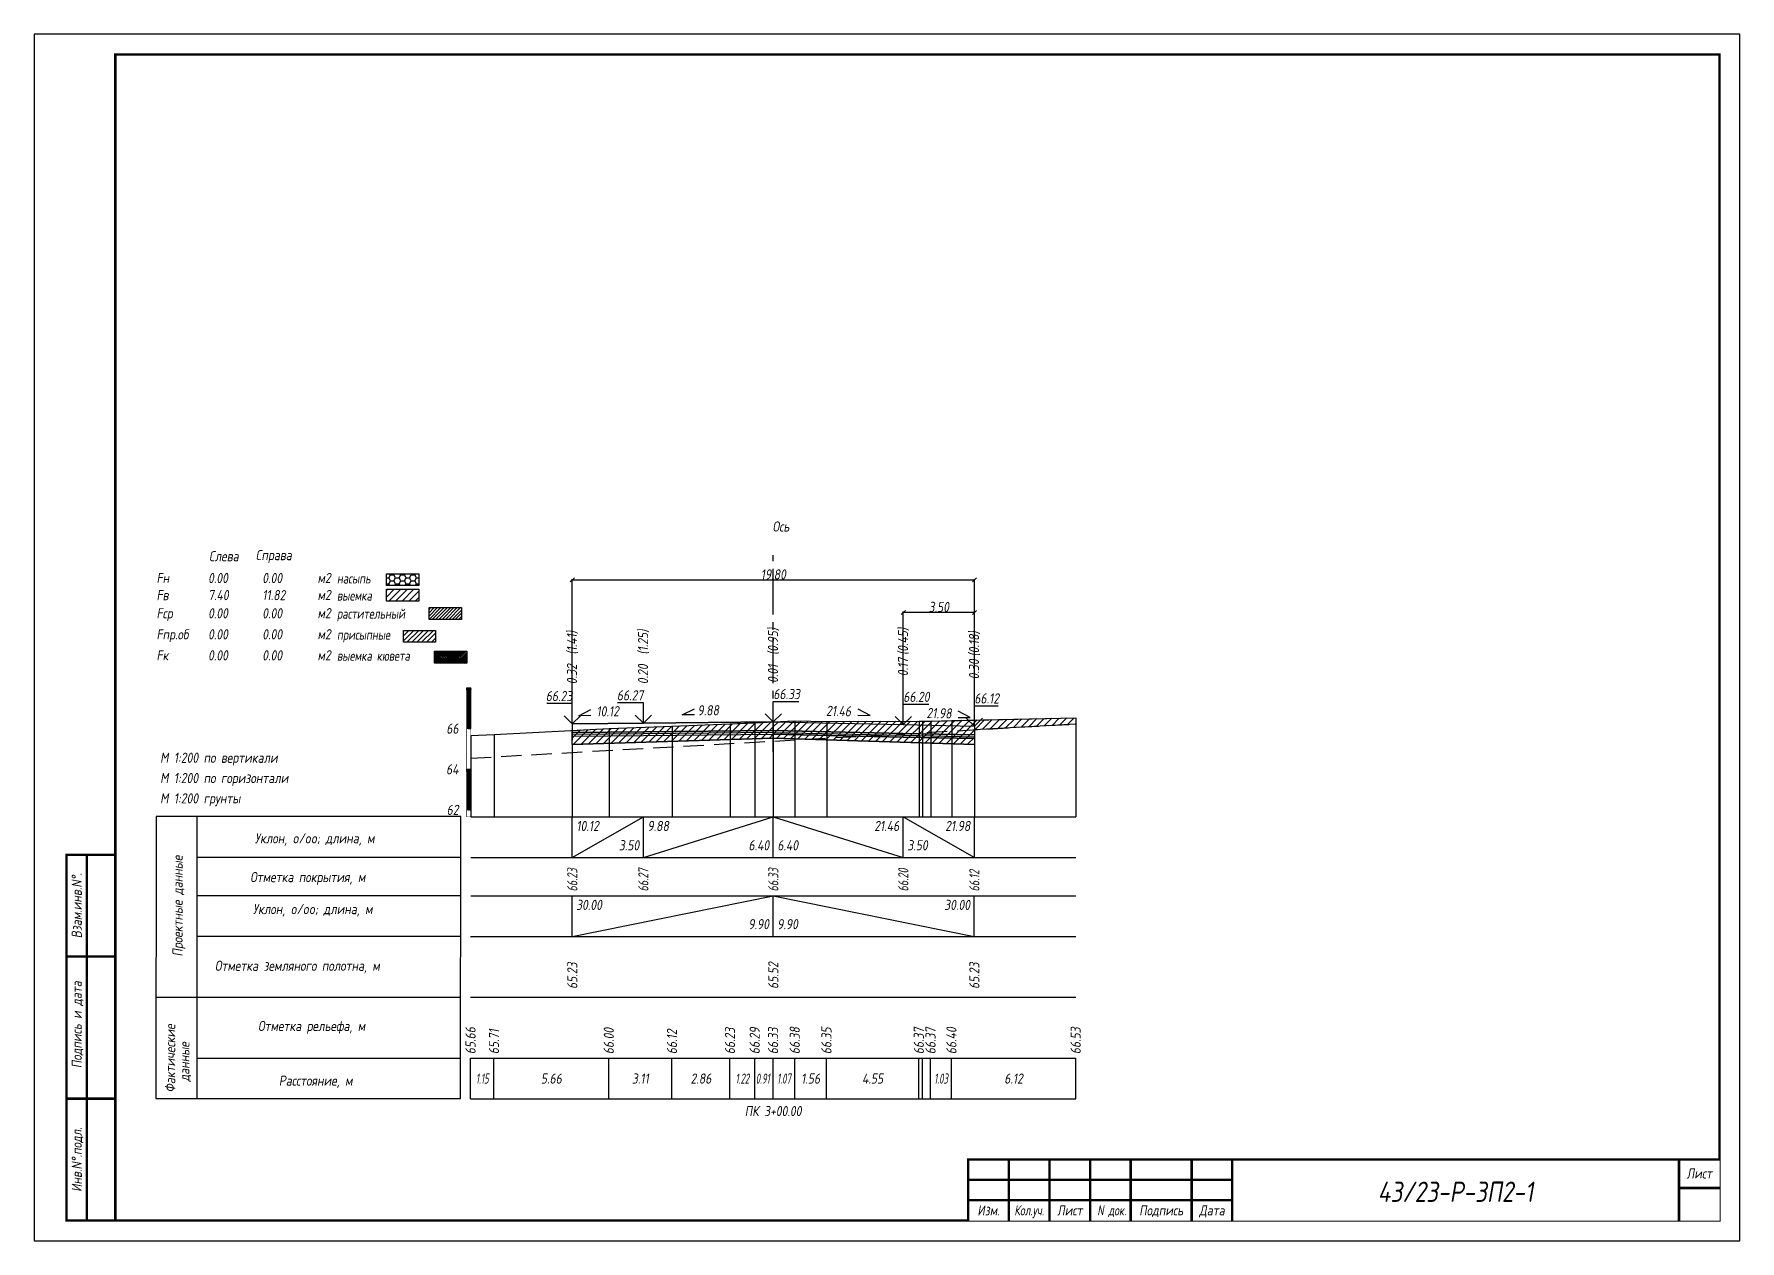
# Model space of a CAD drawing. Extents: x -717 to 1451, y -133302 to 233.
# Drawn here: x -30.1 to 389.9, y -4669.4 to -4372.4 of the extents above; entities that cross this region are included whole.
import ezdxf
from ezdxf.enums import TextEntityAlignment as Align

# ---------------------------------------------------------------- set-up
doc = ezdxf.new("R2010")
doc.units = 0
doc.linetypes.add('осевая2', pattern=[1.125, 0.75, -0.125, 0.125, -0.125])
doc.linetypes.add('штриховая', pattern=[0.75, 0.5, -0.25])
for name, color, linetype in [('Зарамочное оформление', 7, 'Continuous'), ('Интерполированный поперечник', 2, 'Continuous'), ('Код_510', 7, 'Continuous'), ('Код_514', 1, 'Continuous'), ('Код_516', 1, 'Continuous'), ('Контур_0', 7, 'Continuous'), ('Контур_2521', 7, 'Continuous'), ('Контур_2660', 7, 'Continuous'), ('Контур_400', 7, 'Continuous'), ('Контур_508', 7, 'Continuous'), ('Контур_512', 7, 'Continuous'), ('Контур_513', 7, 'Continuous'), ('Красный поперечник', 1, 'Continuous'), ('Линейка абсолютных высот', 7, 'Continuous'), ('Объем выемки', 7, 'Continuous'), ('Объем кюветов', 7, 'Continuous'), ('Объем насыпи', 7, 'Continuous'), ('Объем присыпных обочин', 7, 'Continuous'), ('Объем срезки растительного слоя', 7, 'Continuous'), ('Объём_2501', 7, 'Continuous'), ('Объём_2650', 7, 'Continuous'), ('Объём_2660', 7, 'Continuous'), ('Ось', 1, 'осевая2'), ('Отметки покрытия', 7, 'Continuous'), ('Подписи поперечников', 7, 'Continuous'), ('Рабочие отметки', 7, 'Continuous'), ('Рабочие отметки доп.', 7, 'Continuous'), ('Таблица', 7, 'Continuous'), ('Уклоны проезжей части', 7, 'Continuous'), ('Черный поперечник', 3, 'Continuous')]:
    doc.layers.add(name, color=color, linetype=linetype)
for name, color, linetype, true_color in [('Контур_2540', 2, 'Continuous', 0xffff00), ('Контур_402', 7, 'Continuous', 0xff6464), ('Объём_2500', 7, 'Continuous', 0xc0c0c0), ('Объём_2520', 7, 'Continuous', 0x80ffff), ('Объём_2540', 2, 'Continuous', 0xffff00), ('Объём_2563', 7, 'Continuous', 0xff8000), ('Объём_2570', 7, 'Continuous', 0x80ff00), ('Объём_2600', 7, 'Continuous', 0x808000), ('Объём_2620', 2, 'Continuous', 0xffff00)]:
    doc.layers.add(name, color=color, linetype=linetype, true_color=true_color)
doc.styles.get("Standard").update_dxf_attribs({"font": 'txt', "height": 2.5})
doc.styles.add('М', font='romand.shx', dxfattribs={"width": 0.8, "oblique": 10, "height": 2.5})
doc.dimstyles.get("Standard").update_dxf_attribs({"dimtxt": 0.18, "dimasz": 0.18, "dimexe": 0.18, "dimexo": 0.0625, "dimgap": 0.09, "dimtad": 0, "dimtih": 1, "dimtoh": 1, "dimdec": 4, "dimzin": 0, "dimdsep": 46, "dimtxsty": 'Standard', "dimcen": 0.09, "dimadec": 0, "dimazin": 0, "dimtfac": 1, "dimtdec": 4, "dimtofl": 0, "dimtmove": 0, "dimatfit": 3, "dimfxl": 1, "dimtolj": 1, "dimtzin": 0, "dimarcsym": 0})
pattern_1 = [(45.00000125, (-2.54485, -45.90198), (-0.02651650593, 0.02651650477), []), (135.0000003, (-2.54485, -45.90198), (-0.0265165052, -0.0265165055), [])]

# ---------------------------------------------------------------- blocks, each defined once
blk = doc.blocks.new('_Oblique')
at = {"color": 0, "linetype": 'ByBlock', "lineweight": -2}
blk.add_line((-0.5, -0.5), (0.5, 0.5), dxfattribs=at)
blk = doc.blocks.new('*D2863')
at = {"color": 0, "lineweight": -2, "transparency": 16777216}
for p, q in [((183.96, -4542.37), (183.96, -4514.56)), ((201.46, -4514.74), (183.96, -4514.74)), ((201.46, -4542.75), (201.46, -4514.56))]:
    blk.add_line(p, q, dxfattribs=at)
at = {"layer": 'Defpoints', "color": 0, "transparency": 16777216}
for p in [(183.96, -4514.74), (183.96, -4542.43), (201.46, -4542.82)]:
    blk.add_point(p, dxfattribs=at)
at = {"color": 0, "lineweight": -2, "transparency": 16777216, "rotation": 180}
blk.add_blockref('_Oblique', (183.96, -4514.74), dxfattribs=at)
at = {"color": 0, "lineweight": -2, "transparency": 16777216}
blk.add_blockref('_Oblique', (201.46, -4514.74), dxfattribs=at)
at = {"color": 0, "transparency": 16777216, "insert": (192.71, -4513.4), "char_height": 2.5, "width": 0.75, "attachment_point": 5, "style": 'М'}
blk.add_mtext('\\A1;3.50', dxfattribs=at)
blk = doc.blocks.new('*D2864')
at = {"color": 0, "lineweight": -2, "transparency": 16777216}
for p, q in [((102.46, -4542.17), (102.46, -4506.56)), ((201.46, -4542.75), (201.46, -4506.56)), ((102.46, -4506.74), (201.46, -4506.74))]:
    blk.add_line(p, q, dxfattribs=at)
at = {"layer": 'Defpoints', "color": 0, "transparency": 16777216}
for p in [(201.46, -4506.74), (102.46, -4542.24), (201.46, -4542.82)]:
    blk.add_point(p, dxfattribs=at)
at = {"color": 0, "lineweight": -2, "transparency": 16777216, "rotation": 180}
blk.add_blockref('_Oblique', (102.46, -4506.74), dxfattribs=at)
at = {"color": 0, "lineweight": -2, "transparency": 16777216}
blk.add_blockref('_Oblique', (201.46, -4506.74), dxfattribs=at)
at = {"color": 0, "transparency": 16777216, "insert": (151.96, -4505.4), "char_height": 2.5, "width": 0.87, "attachment_point": 5, "style": 'М'}
blk.add_mtext('\\A1;19.80', dxfattribs=at)
blk = doc.blocks.new('условные обозначения')
at = {"layer": 'Объём_2563'}
h = blk.add_hatch(dxfattribs=at)
h.set_pattern_fill('ANSI31', color=256, scale=0.3)
h.set_pattern_definition([(45, (-34.5, -100.5), (-0.673519, 0.673519), [])])
h.paths.add_polyline_path([(18.26, 7.53), (27.08, 7.53), (27.08, 4.62), (18.26, 4.62)])
at = {"layer": 'Объём_2570'}
h = blk.add_hatch(dxfattribs=at)
h.set_pattern_fill('ANSI31', color=3, scale=0.2)
h.set_pattern_definition([(45, (-32.9034, -100.5), (-0.4490128, 0.4490128), [])])
h.paths.add_polyline_path([(25.29, 13.16), (34.12, 13.16), (34.12, 10.25), (25.29, 10.25)])
at = {"layer": 'Объём_2600'}
h = blk.add_hatch(dxfattribs=at)
h.set_pattern_fill('ANSI31', color=6, scale=0.4)
h.set_pattern_definition([(45, (-34.5, -100.5), (-0.898026, 0.898026), [])])
h.paths.add_polyline_path([(13.63, 17.67), (22.46, 17.67), (22.46, 14.76), (13.63, 14.76)])
at = {"layer": 'Объём_2620'}
h = blk.add_hatch(dxfattribs=at)
h.set_pattern_fill('ANSI31', color=2, scale=0.1)
h.set_pattern_definition([(45, (-33.755, -100.5), (-0.2245064, 0.2245064), [])])
h.paths.add_polyline_path([(26.75, 2.41), (35.57, 2.41), (35.57, -0.5), (26.75, -0.5)])
at = {"layer": 'Объём_2650'}
h = blk.add_hatch(dxfattribs=at)
h.set_pattern_fill('HONEY', color=5, scale=0.3)
h.set_pattern_definition([(0, (-34.5, -100.5), (1.42875, 0.824889), [0.9525, -1.905]), (120, (-34.5, -100.5), (-1.42875, 0.824889), [0.9525, -1.905]), (60, (-34.5, -100.5), (3e-09, 1.6497784), [-1.905, 0.9525])])
h.paths.add_polyline_path([(13.63, 21.49), (22.46, 21.49), (22.46, 18.58), (13.63, 18.58)])
at = {"layer": 'Объём_2563'}
blk.add_lwpolyline([(18.26, 7.53), (27.08, 7.53), (27.08, 4.62), (18.26, 4.62)], close=True, dxfattribs=at)
at = {"layer": 'Объём_2620', "color": 2}
blk.add_lwpolyline([(26.75, 2.41), (35.57, 2.41), (35.57, -0.5), (26.75, -0.5)], close=True, dxfattribs=at)
at = {"layer": 'Объём_2650', "color": 5}
blk.add_lwpolyline([(13.63, 21.49), (22.46, 21.49), (22.46, 18.58), (13.63, 18.58)], close=True, dxfattribs=at)
at = {"layer": 'Объём_2650', "color": 6}
blk.add_lwpolyline([(13.63, 17.67), (22.46, 17.67), (22.46, 14.76), (13.63, 14.76)], close=True, dxfattribs=at)
at = {"layer": 'Объём_2650', "color": 3}
blk.add_lwpolyline([(25.29, 13.16), (34.12, 13.16), (34.12, 10.25), (25.29, 10.25)], close=True, dxfattribs=at)
at = {"layer": 'Объем насыпи', "color": 1, "style": 'М', "oblique": 10, "width": 0.8}
for s, p in [('насыпь', (0.09, 19.09)), ('растительный', (0.09, 10.42)), ('выемка', (0.09, 14.89)), ('присыпные', (0.09, 5.24)), ('выемка кювета', (0.09, 0.06))]:
    blk.add_text(s, height=2.5, dxfattribs=at).set_placement(p)
blk = doc.blocks.new('Штамп')
at = {"linetype": 'Continuous'}
blk.add_wipeout([(199.95, -411.25), (384.95, -411.25), (384.95, -426.25), (199.95, -426.25)], dxfattribs=at).dxf.layer = 'Зарамочное оформление'
at = {"layer": 'Зарамочное оформление', "linetype": 'Continuous', "lineweight": -3, "const_width": 0.6, "flags": 128}
for points in [[(199.95, -426.25), (199.95, -411.25), (384.95, -411.25)], [(209.95, -411.25), (209.95, -426.25)], [(219.95, -411.25), (219.95, -426.25)], [(229.95, -411.25), (229.95, -426.25)], [(239.95, -411.25), (239.95, -426.25)], [(254.95, -411.25), (254.95, -426.25)], [(264.95, -411.25), (264.95, -426.25)], [(374.95, -411.25), (374.95, -426.25)], [(199.95, -416.25), (264.95, -416.25)], [(374.95, -418.25), (384.95, -418.25)], [(199.95, -421.25), (264.95, -421.25)]]:
    blk.add_lwpolyline(points, dxfattribs=at)
at = {"linetype": 'Continuous', "insert": (319.95, -419.17), "char_height": 5, "width": 110, "attachment_point": 5, "style": 'М'}
blk.add_mtext('{\\Q10;\\W0.8;43/23-Р-ЗП2-1}', dxfattribs=at)
at = {"layer": 'Зарамочное оформление', "linetype": 'Continuous', "style": 'М', "oblique": 10}
for s, width, p in [('Лист', 0.8, (379.95, -414.66)), ('Изм.', 0.8, (204.95, -423.75)), ('Кол.уч.', 0.7, (214.95, -423.75)), ('Лист', 0.8, (224.95, -423.75)), ('N док.', 0.7, (235.28, -423.75)), ('Подпись', 0.8, (247.45, -423.75)), ('Дата', 0.8, (259.95, -423.75))]:
    blk.add_text(s, height=2.5, dxfattribs=dict(at, width=width)).set_placement(p, align=Align.MIDDLE_CENTER)
blk = doc.blocks.new('шифр')
blk.add_blockref('Штамп', (0, -4298))

msp = doc.modelspace()

# ---------------------------------------------------------------- hatches: boundary and pattern name
at = {"layer": 'Линейка абсолютных высот'}
h = msp.add_hatch(dxfattribs=at)
h.set_pattern_fill('ANSI37', scale=0.3, style=0)
h.set_pattern_definition(pattern_1)
h.paths.add_polyline_path([(77.455, -4543.348), (77.455, -4533.348), (76.455, -4533.348), (76.455, -4543.348)])
h = msp.add_hatch(dxfattribs=at)
h.set_pattern_fill('ANSI37', scale=0.3, style=0)
h.set_pattern_definition(pattern_1)
h.paths.add_polyline_path([(77.455, -4563.348), (77.455, -4553.348), (76.455, -4553.348), (76.455, -4563.348)])
at = {"layer": 'Объём_2600'}
h = msp.add_hatch(dxfattribs=at)
h.set_pattern_fill('ANSI31', color=6, scale=0.4)
h.paths.add_polyline_path([(151.955, -4545.731), (102.455, -4547.216), (102.455, -4543.791), (111.496, -4543.329), (127.055, -4542.744), (141.332, -4542.192), (151.955, -4541.71)])
h = msp.add_hatch(dxfattribs=at)
h.set_pattern_fill('ANSI31', color=6, scale=0.4)
edge = h.paths.add_edge_path()
edge.add_line((226.455, -4542.22), (201.455, -4543.629))
edge.add_line((201.455, -4543.629), (201.455, -4547.216))
edge.add_line((201.455, -4547.216), (151.955, -4545.731))
edge.add_line((151.955, -4545.731), (151.955, -4541.71))
edge.add_line((151.955, -4541.71), (157.291, -4541.462))
edge.add_line((157.291, -4541.462), (165.091, -4541.581))
edge.add_line((165.091, -4541.581), (187.834, -4541.504))
edge.add_line((187.834, -4541.504), (188.702, -4541.506))
edge.add_line((188.702, -4541.506), (190.717, -4541.473))
edge.add_line((190.717, -4541.473), (226.455, -4540.679))

# ---------------------------------------------------------------- linework, layer by layer
msp.add_lwpolyline([(226.455, -4540.677), (226.455, -4542.22), (201.455, -4543.629), (201.455, -4547.216), (151.955, -4545.731), (151.955, -4541.71), (157.291, -4541.462), (165.091, -4541.581), (187.834, -4541.504), (188.702, -4541.506), (190.717, -4541.473), (226.455, -4540.679)])
at = {"layer": 'Код_510'}
for p, q in [((77.401, -4634.476), (77.401, -4624.476)), ((83.164, -4634.476), (83.164, -4624.476)), ((111.442, -4634.476), (111.442, -4624.476)), ((127, -4634.476), (127, -4624.476)), ((141.278, -4634.476), (141.278, -4624.476)), ((147.376, -4634.476), (147.376, -4624.476)), ((151.901, -4634.476), (151.901, -4624.476)), ((157.237, -4634.476), (157.237, -4624.476)), ((165.037, -4634.476), (165.037, -4624.476)), ((187.78, -4634.476), (187.78, -4624.476)), ((188.647, -4634.476), (188.647, -4624.476)), ((190.662, -4634.476), (190.662, -4624.476)), ((195.818, -4634.476), (195.818, -4624.476)), ((226.401, -4634.476), (226.401, -4624.476))]:
    msp.add_line(p, q, dxfattribs=at)
at = {"layer": 'Код_514'}
for p, q in [((102.455, -4575.054), (102.455, -4565.054)), ((102.455, -4575.054), (119.955, -4565.054)), ((119.955, -4575.054), (119.955, -4565.054)), ((119.955, -4575.054), (151.955, -4565.054)), ((151.955, -4575.054), (151.955, -4565.054)), ((151.955, -4565.054), (183.955, -4575.054)), ((183.955, -4575.054), (183.955, -4565.054)), ((183.955, -4565.054), (201.455, -4575.054)), ((201.455, -4575.054), (201.455, -4565.054))]:
    msp.add_line(p, q, dxfattribs=at)
at = {"layer": 'Код_516'}
for p, q in [((102.401, -4594.476), (102.401, -4584.476)), ((102.401, -4594.476), (151.901, -4584.476)), ((151.901, -4594.476), (151.901, -4584.476)), ((151.901, -4584.476), (201.401, -4594.476)), ((201.401, -4594.476), (201.401, -4584.476))]:
    msp.add_line(p, q, dxfattribs=at)
at = {"layer": 'Контур_0', "color": 18, "true_color": 0x000000, "flags": 128}
for points in [[(102.455, -4544.325), (119.955, -4544.148), (151.955, -4543.831), (151.955, -4541.681), (151.955, -4541.681), (119.955, -4541.998), (102.455, -4542.175), (102.455, -4544.325)], [(102.455, -4542.175), (102.455, -4546.225)], [(102.455, -4545.225), (119.955, -4545.048), (151.955, -4544.731), (151.955, -4543.831), (151.955, -4543.831), (119.955, -4544.148), (102.455, -4544.325), (102.455, -4545.225)], [(201.455, -4544.903), (183.955, -4544.518), (151.955, -4543.831), (151.955, -4541.681), (151.955, -4541.681), (183.955, -4542.368), (201.455, -4542.753), (201.455, -4544.903)], [(201.455, -4545.803), (183.955, -4545.418), (151.955, -4544.731), (151.955, -4543.831), (151.955, -4543.831), (183.955, -4544.518), (201.455, -4544.903), (201.455, -4545.803)], [(201.455, -4542.753), (201.455, -4546.803)]]:
    msp.add_lwpolyline(points, dxfattribs=at)
at = {"layer": 'Контур_2521', "color": 18, "true_color": 0x000000, "flags": 128}
for points in [[(151.955, -4544.281), (119.955, -4544.598), (102.455, -4544.775)], [(151.955, -4544.281), (183.955, -4544.968), (201.455, -4545.353)]]:
    msp.add_lwpolyline(points, dxfattribs=at)
at = {"layer": 'Контур_2540', "flags": 128}
for points in [[(102.455, -4545.225), (119.955, -4545.048), (151.955, -4544.731), (151.955, -4544.731), (151.955, -4545.731), (102.455, -4547.216), (102.455, -4545.225)], [(201.455, -4547.216), (151.955, -4545.731), (151.955, -4544.731), (151.955, -4544.731), (183.955, -4545.418), (201.455, -4545.803), (201.455, -4547.216)]]:
    msp.add_lwpolyline(points, dxfattribs=at)
at = {"layer": 'Контур_2660', "flags": 128}
for points in [[(102.455, -4547.216), (151.955, -4545.731)], [(151.955, -4545.731), (201.455, -4547.216)]]:
    msp.add_lwpolyline(points, dxfattribs=at)
at = {"layer": 'Контур_400', "flags": 128}
for points in [[(102.455, -4542.175), (119.955, -4541.998), (151.955, -4541.681)], [(151.955, -4541.681), (183.955, -4542.368), (201.455, -4542.753)]]:
    msp.add_lwpolyline(points, dxfattribs=at)
at = {"layer": 'Контур_402', "flags": 128}
msp.add_lwpolyline([(102.455, -4547.216), (151.955, -4545.731), (201.455, -4547.216)], dxfattribs=at)
at = {"layer": 'Контур_508', "flags": 128}
msp.add_lwpolyline([(102.455, -4547.216), (151.955, -4545.731), (201.455, -4547.216)], dxfattribs=at)
at = {"layer": 'Контур_512', "flags": 128}
msp.add_lwpolyline([(102.455, -4547.216), (151.955, -4545.731), (201.455, -4547.216)], dxfattribs=at)
at = {"layer": 'Контур_513', "flags": 128}
msp.add_lwpolyline([(102.455, -4547.216), (151.955, -4545.731), (201.455, -4547.216)], dxfattribs=at)
at = {"layer": 'Красный поперечник'}
for p, q in [((102.455, -4542.175), (119.955, -4541.998)), ((119.955, -4541.998), (151.955, -4541.681)), ((151.955, -4541.681), (183.955, -4542.368)), ((183.955, -4542.368), (201.455, -4542.753)), ((102.455, -4547.216), (102.455, -4565.054)), ((151.955, -4545.731), (151.955, -4565.054)), ((201.455, -4547.216), (201.455, -4565.054))]:
    msp.add_line(p, q, dxfattribs=at)
at = {"layer": 'Линейка абсолютных высот', "color": 7, "const_width": 0.1, "flags": 128}
for points in [[(77.455, -4543.348), (77.455, -4533.348), (76.455, -4533.348), (76.455, -4543.348), (77.455, -4543.348)], [(77.455, -4553.348), (77.455, -4543.348), (76.455, -4543.348), (76.455, -4553.348), (77.455, -4553.348)], [(77.455, -4563.348), (77.455, -4553.348), (76.455, -4553.348), (76.455, -4563.348), (77.455, -4563.348)], [(77.455, -4565.054), (77.455, -4563.348), (76.455, -4563.348), (76.455, -4565.054), (77.455, -4565.054)]]:
    msp.add_lwpolyline(points, dxfattribs=at)
at = {"layer": 'Объём_2500', "color": 18, "true_color": 0x000000, "flags": 128}
for points in [[(102.455, -4544.325), (119.955, -4544.148), (151.955, -4543.831), (151.955, -4541.681), (151.955, -4541.681), (119.955, -4541.998), (102.455, -4542.175), (102.455, -4544.325)], [(201.455, -4544.903), (183.955, -4544.518), (151.955, -4543.831), (151.955, -4541.681), (151.955, -4541.681), (183.955, -4542.368), (201.455, -4542.753), (201.455, -4544.903)]]:
    msp.add_lwpolyline(points, dxfattribs=at)
at = {"layer": 'Объём_2501', "flags": 128}
for points in [[(102.455, -4542.175), (119.955, -4541.998), (151.955, -4541.681)], [(151.955, -4541.681), (183.955, -4542.368), (201.455, -4542.753)]]:
    msp.add_lwpolyline(points, dxfattribs=at)
at = {"layer": 'Объём_2520', "color": 250, "flags": 128}
for points in [[(102.455, -4545.225), (119.955, -4545.048), (151.955, -4544.731), (151.955, -4543.831), (151.955, -4543.831), (119.955, -4544.148), (102.455, -4544.325), (102.455, -4545.225)], [(201.455, -4545.803), (183.955, -4545.418), (151.955, -4544.731), (151.955, -4543.831), (151.955, -4543.831), (183.955, -4544.518), (201.455, -4544.903), (201.455, -4545.803)]]:
    msp.add_lwpolyline(points, dxfattribs=at)
at = {"layer": 'Объём_2540', "flags": 128}
for points in [[(102.455, -4545.225), (119.955, -4545.048), (151.955, -4544.731), (151.955, -4544.731), (151.955, -4545.731), (102.455, -4547.216), (102.455, -4545.225)], [(201.455, -4547.216), (151.955, -4545.731), (151.955, -4544.731), (151.955, -4544.731), (183.955, -4545.418), (201.455, -4545.803), (201.455, -4547.216)]]:
    msp.add_lwpolyline(points, dxfattribs=at)
at = {"layer": 'Объём_2650', "color": 6, "flags": 128}
msp.add_lwpolyline([(151.955, -4545.731), (102.455, -4547.216), (102.455, -4543.791), (111.496, -4543.329), (127.055, -4542.744), (141.332, -4542.192), (151.955, -4541.71), (151.955, -4545.731), (151.955, -4545.731)], dxfattribs=at)
at = {"layer": 'Объём_2660', "flags": 128}
for points in [[(102.455, -4547.216), (151.955, -4545.731)], [(151.955, -4545.731), (201.455, -4547.216)]]:
    msp.add_lwpolyline(points, dxfattribs=at)
at = {"layer": 'Ось', "ltscale": 15}
msp.add_line((151.955, -4549.025), (151.955, -4500.652), dxfattribs=at)
at = {"layer": 'Отметки покрытия', "color": 1}
for p, q in [((102.455, -4537.175), (96.155, -4537.175)), ((102.455, -4542.175), (100.455, -4540.175)), ((102.455, -4542.175), (102.455, -4537.175)), ((102.455, -4542.175), (104.455, -4540.175)), ((119.955, -4536.998), (113.605, -4536.998)), ((119.955, -4541.998), (117.955, -4539.998)), ((119.955, -4541.998), (119.955, -4536.998)), ((119.955, -4541.998), (121.955, -4539.998)), ((151.955, -4541.681), (149.955, -4539.681)), ((151.955, -4541.681), (151.955, -4536.681)), ((151.955, -4536.681), (158.255, -4536.681)), ((151.955, -4541.681), (153.955, -4539.681)), ((183.955, -4542.368), (183.955, -4537.368)), ((183.955, -4537.368), (190.255, -4537.368)), ((201.455, -4542.753), (201.455, -4537.753)), ((201.455, -4537.753), (207.305, -4537.753)), ((183.955, -4542.368), (181.955, -4540.368)), ((183.955, -4542.368), (185.955, -4540.368)), ((201.455, -4542.753), (199.455, -4540.753)), ((201.455, -4542.753), (203.455, -4540.753))]:
    msp.add_line(p, q, dxfattribs=at)
at = {"layer": 'Таблица'}
for p, q in [((77.455, -4565.054), (226.455, -4565.054)), ((77.455, -4575.054), (226.455, -4575.054)), ((77.455, -4584.476), (226.455, -4584.476)), ((77.401, -4594.476), (226.401, -4594.476)), ((77.401, -4609.476), (226.401, -4609.476)), ((77.401, -4624.476), (226.401, -4624.476)), ((77.401, -4634.476), (226.401, -4634.476))]:
    msp.add_line(p, q, dxfattribs=at)
at = {"layer": 'Таблица', "linetype": 'Continuous', "flags": 128}
for points in [[(0, -4565), (-0.054, -4634.421)], [(75, -4565), (0, -4565)], [(10, -4565), (10, -4634.421)], [(74.946, -4634.421), (75, -4565)], [(10, -4575), (75, -4575)], [(10, -4584.421), (75, -4584.421)], [(9.946, -4594.421), (74.946, -4594.421)], [(-0.054, -4609.421), (74.946, -4609.421)], [(9.946, -4624.421), (74.946, -4624.421)], [(-0.054, -4634.421), (74.946, -4634.421)]]:
    msp.add_lwpolyline(points, dxfattribs=at)
at = {"layer": 'Уклоны проезжей части', "color": 1, "flags": 128}
for points in [[(107.044, -4540.134), (104.044, -4540.164), (107.029, -4538.634)], [(132.545, -4539.959), (129.546, -4539.988), (132.531, -4538.459)], [(172.784, -4540.048), (175.783, -4540.112), (172.816, -4538.548)], [(197.434, -4540.584), (200.433, -4540.649), (197.467, -4539.084)]]:
    msp.add_lwpolyline(points, dxfattribs=at)
at = {"layer": 'Черный поперечник', "color": 7}
for p, q in [((111.496, -4543.329), (111.496, -4565.054)), ((127.055, -4542.744), (127.055, -4565.054)), ((141.332, -4542.192), (141.332, -4565.054)), ((147.43, -4541.919), (147.43, -4565.054)), ((151.955, -4541.71), (151.955, -4565.054)), ((157.291, -4541.462), (157.291, -4565.054)), ((165.091, -4541.581), (165.091, -4565.054)), ((187.834, -4541.504), (187.834, -4565.054)), ((188.702, -4541.506), (188.702, -4565.054)), ((190.717, -4541.473), (190.717, -4565.054)), ((195.873, -4541.355), (195.873, -4565.054)), ((226.455, -4540.677), (226.455, -4565.054)), ((77.455, -4545.054), (77.455, -4565.054)), ((83.218, -4544.774), (83.218, -4565.054))]:
    msp.add_line(p, q, dxfattribs=at)
at = {"layer": 'Черный поперечник', "flags": 128}
msp.add_lwpolyline([(77.455, -4545.054), (83.218, -4544.774), (111.496, -4543.329), (127.055, -4542.744), (141.332, -4542.192), (147.43, -4541.919), (151.955, -4541.71), (157.291, -4541.462), (165.091, -4541.581), (187.834, -4541.504), (188.702, -4541.506), (190.717, -4541.473), (195.873, -4541.355), (226.455, -4540.677)], dxfattribs=at)

# ---------------------------------------------------------------- block references
at = {"layer": 'Объём_2570', "xscale": 0.9}
msp.add_blockref('условные обозначения', (44.438, -4526.722), dxfattribs=at)

# ---------------------------------------------------------------- texts
at = {"style": 'М', "oblique": 10, "width": 0.8}
msp.add_text('М 1:200 грунты', height=2.5, dxfattribs=at).set_placement((0.973, -4561.769))
at = {"linetype": 'Continuous', "style": 'М', "oblique": 10, "width": 0.8}
msp.add_text('16', height=2.5, dxfattribs=at).set_placement((380.312, -4660.509), align=Align.MIDDLE)
at = {"layer": 'Код_510', "style": 'М', "oblique": 10, "width": 0.8}
for s, p in [('65.66', (77.401, -4623.476)), ('65.71', (83.164, -4623.476)), ('66.00', (111.442, -4623.476)), ('66.12', (127, -4623.476)), ('66.23', (141.278, -4623.476)), ('66.29', (147.376, -4623.476)), ('66.33', (151.901, -4623.476)), ('66.38', (157.237, -4623.476)), ('66.35', (165.037, -4623.476)), ('66.37', (187.78, -4623.476)), ('66.37', (190.662, -4623.476)), ('66.40', (195.818, -4623.476)), ('66.53', (226.401, -4623.476))]:
    msp.add_text(s, height=2.5, rotation=90, dxfattribs=at).set_placement(p, align=Align.MIDDLE_LEFT)
at = {"layer": 'Код_510', "style": 'М', "oblique": 10}
for s, width, p in [('1.15', 0.6, (80.283, -4629.476)), ('5.66', 0.8, (97.303, -4629.476)), ('3.11', 0.8, (119.221, -4629.476)), ('2.86', 0.8, (134.139, -4629.476)), ('1.22', 0.6, (144.327, -4629.476)), ('0.91', 0.6, (149.339, -4629.486)), ('1.07', 0.6, (154.569, -4629.476)), ('1.56', 0.8, (161.137, -4629.476)), ('4.55', 0.8, (176.408, -4629.476)), ('1.03', 0.6, (193.24, -4629.476)), ('6.12', 0.8, (211.11, -4629.476))]:
    msp.add_text(s, height=2.5, dxfattribs=dict(at, width=width)).set_placement(p, align=Align.MIDDLE_CENTER)
at = {"layer": 'Код_514', "style": 'М', "oblique": 10, "width": 0.8}
for s, p in [('10.12', (103.455, -4566.054)), ('9.88', (120.955, -4566.054))]:
    msp.add_text(s, height=2.5, dxfattribs=at).set_placement(p, align=Align.TOP_LEFT)
for s, p in [('21.46', (182.955, -4566.054)), ('21.98', (200.455, -4566.054))]:
    msp.add_text(s, height=2.5, dxfattribs=at).set_placement(p, align=Align.TOP_RIGHT)
for s, p in [('3.50', (118.955, -4574.054)), ('6.40', (150.955, -4574.054))]:
    msp.add_text(s, height=2.5, dxfattribs=at).set_placement(p, align=Align.BOTTOM_RIGHT)
for s, p in [('6.40', (152.955, -4574.054)), ('3.50', (184.955, -4574.054))]:
    msp.add_text(s, height=2.5, dxfattribs=at).set_placement(p, align=Align.BOTTOM_LEFT)
at = {"layer": 'Код_514', "style": 'М', "oblique": 10, "width": 0.7}
for s, p in [('66.23', (102.455, -4583.436)), ('66.27', (119.955, -4583.436)), ('66.33', (151.955, -4583.436)), ('66.20', (183.955, -4583.436)), ('66.12', (201.455, -4583.436))]:
    msp.add_text(s, height=2.5, rotation=90, dxfattribs=at).set_placement(p, align=Align.MIDDLE_LEFT)
at = {"layer": 'Код_516', "style": 'М', "oblique": 10, "width": 0.8}
msp.add_text('30.00', height=2.5, dxfattribs=at).set_placement((103.401, -4585.476), align=Align.TOP_LEFT)
msp.add_text('30.00', height=2.5, dxfattribs=at).set_placement((200.401, -4585.476), align=Align.TOP_RIGHT)
msp.add_text('9.90', height=2.5, dxfattribs=at).set_placement((150.901, -4593.476), align=Align.BOTTOM_RIGHT)
msp.add_text('9.90', height=2.5, dxfattribs=at).set_placement((152.901, -4593.476), align=Align.BOTTOM_LEFT)
for s, p in [('65.23', (102.455, -4607.425)), ('65.52', (151.955, -4607.425)), ('65.23', (201.455, -4607.425))]:
    msp.add_text(s, height=2.5, rotation=90, dxfattribs=at).set_placement(p, align=Align.MIDDLE_LEFT)
at = {"layer": 'Линейка абсолютных высот', "style": 'М', "oblique": 10, "width": 0.8}
for s, p in [('66', (74.455, -4543.348)), ('64', (74.455, -4553.348)), ('62', (74.455, -4563.348))]:
    msp.add_text(s, height=2.5, dxfattribs=at).set_placement(p, align=Align.MIDDLE_RIGHT)
at = {"layer": 'Объем выемки', "style": 'М', "oblique": 10, "width": 0.8}
for s, p in [('Fв', (0.085, -4511.745)), ('7.40', (12.785, -4511.745)), ('11.82', (26.126, -4511.745)), ('м2', (39.731, -4511.712))]:
    msp.add_text(s, height=2.5, dxfattribs=at).set_placement(p)
at = {"layer": 'Объем кюветов', "style": 'М', "oblique": 10, "width": 0.8}
for s, p in [('Fк', (0.085, -4526.57)), ('0.00', (12.785, -4526.57)), ('0.00', (26.126, -4526.57)), ('м2', (39.731, -4526.537))]:
    msp.add_text(s, height=2.5, dxfattribs=at).set_placement(p)
at = {"layer": 'Объем насыпи', "style": 'М', "oblique": 10, "width": 0.8}
for s, p in [('Слева', (13.029, -4502.16)), ('Справа', (24.522, -4501.892)), ('Fн', (0.085, -4507.54)), ('0.00', (12.785, -4507.54)), ('0.00', (26.126, -4507.54)), ('м2', (39.731, -4507.507))]:
    msp.add_text(s, height=2.5, dxfattribs=at).set_placement(p)
at = {"layer": 'Объем присыпных обочин', "style": 'М', "oblique": 10, "width": 0.8}
for s, p in [('Fпр.об', (0.085, -4521.392)), ('0.00', (12.785, -4521.392)), ('0.00', (26.126, -4521.392)), ('м2', (39.731, -4521.358))]:
    msp.add_text(s, height=2.5, dxfattribs=at).set_placement(p)
at = {"layer": 'Объем срезки растительного слоя', "style": 'М', "oblique": 10, "width": 0.8}
for s, p in [('Fср', (0.085, -4516.213)), ('0.00', (12.785, -4516.213)), ('0.00', (26.126, -4516.213)), ('м2', (39.731, -4516.179))]:
    msp.add_text(s, height=2.5, dxfattribs=at).set_placement(p)
at = {"layer": 'Ось', "ltscale": 15, "style": 'М', "oblique": 10, "width": 0.8}
msp.add_text('Ось ', height=2.5, dxfattribs=at).set_placement((154.5, -4495.598), align=Align.BOTTOM_CENTER)
at = {"layer": 'Отметки покрытия', "color": 1, "style": 'М', "oblique": 10, "width": 0.8}
for s, p in [('66.23', (102.455, -4537.34)), ('66.27', (119.955, -4537.163))]:
    msp.add_text(s, height=2.5, dxfattribs=at).set_placement(p, align=Align.BOTTOM_RIGHT)
for s, p in [('66.33', (151.955, -4536.847)), ('66.20', (183.955, -4537.534)), ('66.12', (201.455, -4537.918))]:
    msp.add_text(s, height=2.5, dxfattribs=at).set_placement(p, align=Align.BOTTOM_LEFT)
at = {"layer": 'Подписи поперечников', "style": 'М', "oblique": 10, "width": 0.8}
msp.add_text('ПК 3+00.00', height=2.5, dxfattribs=at).set_placement((151.901, -4639.476), align=Align.BOTTOM_CENTER)
at = {"layer": 'Рабочие отметки', "color": 1, "style": 'М', "oblique": 10, "width": 0.8}
for s, p in [('0.32', (102.377, -4532.431)), ('0.20', (119.877, -4532.428)), ('0.01', (151.877, -4532.112))]:
    msp.add_text(s, height=2.5, rotation=90, dxfattribs=at).set_placement(p, align=Align.MIDDLE_LEFT)
for s, p in [('0.17', (183.877, -4525.91)), ('0.30', (201.377, -4526.295))]:
    msp.add_text(s, height=2.5, rotation=90, dxfattribs=at).set_placement(p, align=Align.MIDDLE_RIGHT)
at = {"layer": 'Рабочие отметки доп.', "color": 1, "style": 'М', "oblique": 10, "width": 0.8}
for s, p in [('(1.41)', (102.377, -4525.131)), ('(1.25)', (119.877, -4525.128)), ('(0.95)', (151.877, -4525.212)), ('(0.45)', (183.877, -4525.219)), ('(0.18)', (201.377, -4525.604))]:
    msp.add_text(s, height=2.5, rotation=90, dxfattribs=at).set_placement(p, align=Align.MIDDLE_LEFT)
at = {"layer": 'Таблица', "style": 'М', "oblique": 10, "width": 0.8}
for s, p in [('М 1:200 по вертикали', (0.973, -4551.769)), ('М 1:200 по горизонтали', (0.973, -4556.769)), ('Уклон, o/oo; длина, м', (24.315, -4571.584)), ('Отметка покрытия, м', (23.148, -4581.139)), ('Уклон, o/oo; длина, м', (23.824, -4589.017)), ('Отметка земляного полотна, м', (14.462, -4602.965)), ('Отметка рельефа, м', (25.077, -4617.777)), ('Расстояние, м', (30.202, -4631.23))]:
    msp.add_text(s, height=2.5, dxfattribs=at).set_placement(p)
for s, p in [('Проектные данные ', (6.519, -4599.451)), ('Фактические ', (4.698, -4632.905)), ('данные', (8.204, -4630.2))]:
    msp.add_text(s, height=2.5, rotation=90, dxfattribs=at).set_placement(p)
at = {"layer": 'Уклоны проезжей части', "color": 1, "style": 'М', "oblique": 10, "width": 0.8}
for s, rotation, p in [('10.12', 0.57967, (111.195, -4541.086)), ('9.88', 0.56609, (135.945, -4540.84)), ('21.46', 358.77055, (167.977, -4541.025)), ('21.98', 358.74104, (192.727, -4541.561))]:
    msp.add_text(s, height=2.5, rotation=rotation, dxfattribs=at).set_placement(p, align=Align.BOTTOM_CENTER)

# ---------------------------------------------------------------- dimensions: what is measured, and where the dimension line sits
at = {"color": 5}
dim = msp.add_linear_dim(base=(201.455, -4506.744), p1=(102.455, -4542.237), p2=(201.455, -4542.815), angle=180, dimstyle='Standard', override={"dimtxt": 2.5, "dimasz": 1, "dimtad": 1, "dimdec": 2, "dimlfac": 0.2, "dimtxsty": 'М', "dimblk1": 'Oblique', "dimblk2": 'Oblique', "dimsah": 1}, dxfattribs=at)
dim.commit()
dim.dimension.update_dxf_attribs({"geometry": '*D2864', "text_midpoint": (151.955, -4505.404)})
dim = msp.add_linear_dim(base=(183.955, -4514.744), p1=(201.455, -4542.815), p2=(183.955, -4542.431), dimstyle='Standard', override={"dimtxt": 2.5, "dimasz": 1, "dimtad": 1, "dimdec": 2, "dimlfac": 0.2, "dimtxsty": 'М', "dimblk1": 'Oblique', "dimblk2": 'Oblique', "dimsah": 1}, dxfattribs=at)
dim.commit()
dim.dimension.update_dxf_attribs({"geometry": '*D2863', "text_midpoint": (192.705, -4513.404)})

# ---------------------------------------------------------------- wipeouts: each hides what was drawn before it
msp.add_wipeout([(-10.054, -4574.421), (-22.054, -4574.421), (-22.054, -4664.421), (-10.054, -4664.421)]).dxf.layer = 'Зарамочное оформление'

# ---------------------------------------------------------------- next in the draw order: linework, layer by layer
at = {"flags": 128}
msp.add_lwpolyline([(-30.054, -4669.421), (389.946, -4669.421), (389.946, -4372.421), (-30.054, -4372.421)], close=True, dxfattribs=at)
at = {"const_width": 0.6, "flags": 128}
msp.add_lwpolyline([(-10.054, -4664.421), (384.946, -4664.421), (384.946, -4377.421), (-10.054, -4377.421)], close=True, dxfattribs=at)
at = {"layer": 'Зарамочное оформление', "linetype": 'Continuous', "lineweight": -3, "const_width": 0.6, "flags": 128}
for points in [[(-10.054, -4664.421), (-22.054, -4664.421), (-22.054, -4574.421), (-10.054, -4574.421)], [(-17.054, -4664.421), (-17.054, -4574.421)], [(-22.054, -4599.421), (-10.054, -4599.421)], [(-22.054, -4634.421), (-10.054, -4634.421)]]:
    msp.add_lwpolyline(points, dxfattribs=at)

# ---------------------------------------------------------------- next in the draw order: texts
at = {"layer": 'Зарамочное оформление', "lineweight": 15, "style": 'М', "oblique": 10, "width": 0.8}
for s, p in [('Взам.инв.N%%d.', (-19.554, -4586.921)), ('Подпись и дата', (-19.572, -4616.227)), ('Инв.N%%d.подл.', (-19.554, -4649.421))]:
    msp.add_text(s, height=2.5, rotation=90, dxfattribs=at).set_placement(p, align=Align.MIDDLE_CENTER)

# ---------------------------------------------------------------- next in the draw order: block references
msp.add_blockref('шифр', (0, 59.829))

# ---------------------------------------------------------------- next in the draw order: linework, layer by layer
at = {"layer": 'Интерполированный поперечник', "linetype": 'штриховая', "ltscale": 10, "flags": 128}
msp.add_lwpolyline([(77.455, -4550.618), (226.455, -4542.22)], dxfattribs=at)

doc.saveas('drawing.dxf')
